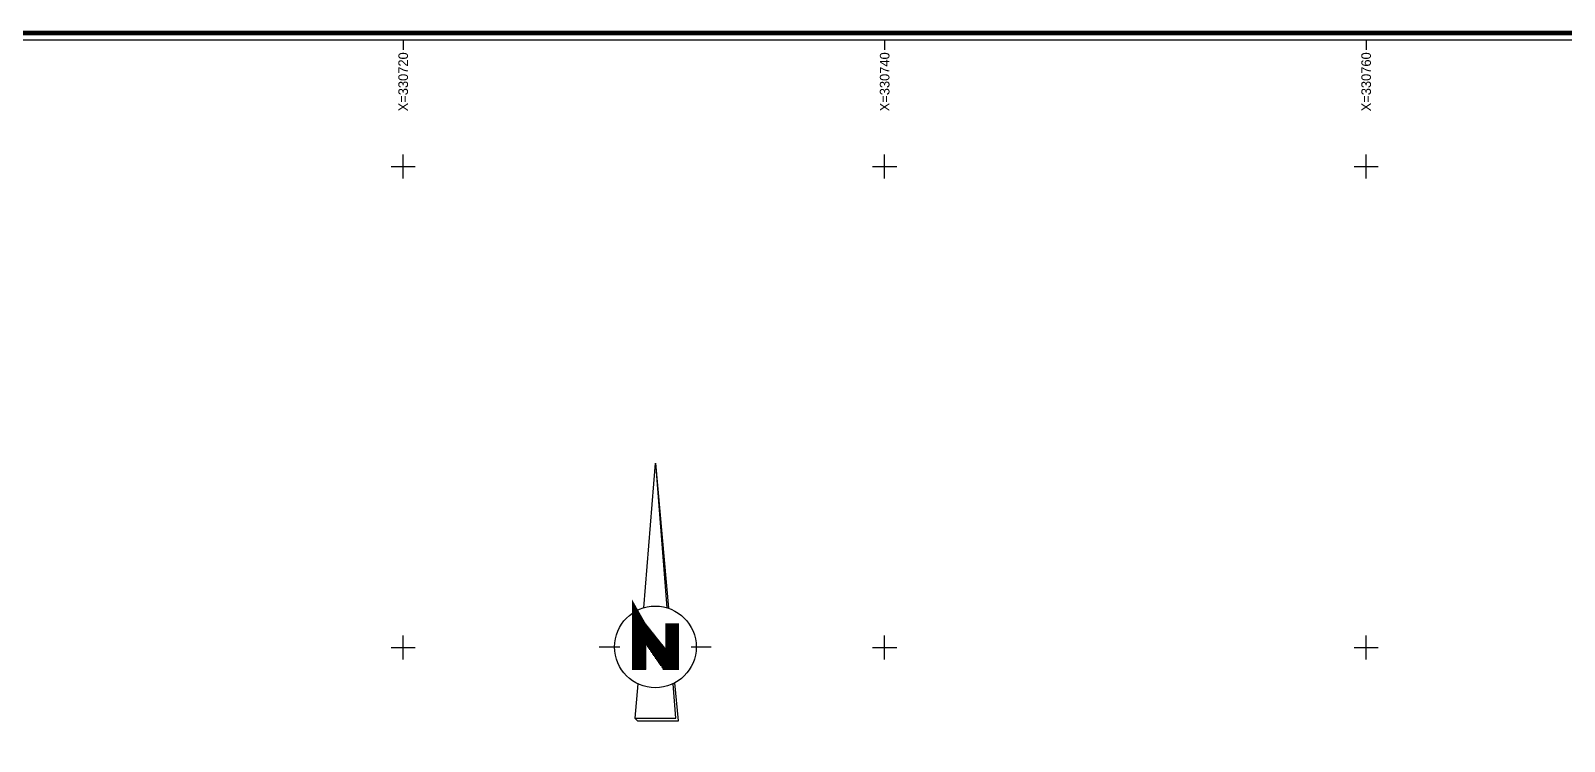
# Model space of a CAD drawing. Header units: metres. Extents: x 330671 to 330906, y 136216 to 136806.
# Drawn here: x 330704.5 to 330768.2, y 136776.1 to 136805.6 of the extents above; entities that cross this region are included whole.
import ezdxf
from ezdxf.enums import TextEntityAlignment as Align

# ---------------------------------------------------------------- set-up
doc = ezdxf.new("R2010")
doc.units = ezdxf.units.M
doc.header["$LTSCALE"] = 2
for name, color, linetype in [('C_CANIVEAU', 7, 'Continuous'), ('C_FILD_EAU', 7, 'Continuous'), ('C_LIMREVET', 7, 'Continuous'), ('CARROYAGE', 253, 'Continuous'), ('CARTOUCHE', 7, 'Continuous')]:
    doc.layers.add(name, color=color, linetype=linetype)

# ---------------------------------------------------------------- blocks, each defined once
blk = doc.blocks.new('Y006')
at = {"color": 0, "linetype": 'Continuous'}
for p, q in [((0, 0), (1.542629451834955, -17.30950786823792)), ((-6.728408511863904, -21.94055056200768), (-4.264776991746942, -21.93313351941367)), ((4.264776991746942, -21.93313351941367), (6.665013119638274, -21.94055056200768)), ((2.74164168992661, -30.76731023878894), (2.335878571549586, -26.21131331846755)), ((-2.437015865129069, -30.46268441399124), (-2.132386951415413, -30.76731023878894)), ((-2.132386951415413, -30.76731023878894), (2.74164168992661, -30.76731023878894))]:
    blk.add_line(p, q, dxfattribs=at)
for points in [[(-1.379960947941129, -17.2583276160444), (0, 0), (1.381177980916277, -17.25893922144814)], [(-2.664875945010579, -19.16407460946944), (-2.664875945010579, -24.64735798932286)], [(-2.543024379525093, -19.16407460946944), (-2.543024379525093, -24.64735798932286)], [(-2.421172814039664, -19.16407460946944), (-2.421172814039664, -24.64735798932286)], [(-2.299324337470352, -19.16407460946944), (-2.299324337470352, -24.64735798932286)], [(-2.177472771984867, -19.16407460946944), (-2.177472771984867, -24.64735798932286)], [(-2.055621206499382, -19.16407460946944), (-2.055621206499382, -24.64735798932286)], [(-1.93377272993007, -19.16407460946944), (-1.93377272993007, -24.64735798932286)], [(-1.811921164444584, -19.16407460946944), (-1.811921164444584, -24.64735798932286)], [(-1.690069598959099, -19.16407460946944), (-1.690069598959099, -24.64735798932286)], [(-1.568218033473613, -19.16407460946944), (-1.568218033473613, -24.64735798932286)], [(-1.446369556904301, -19.16407460946944), (-1.446369556904301, -24.64735798932286)], [(-1.324517991418816, -19.16407460946944), (-1.324517991418816, -24.64735798932286)], [(-1.20266642593333, -19.16407460946944), (-1.20266642593333, -21.60109047459854)], [(-1.080814860447902, -19.31638906632629), (-1.080814860447902, -21.77516325703051)], [(-0.9589663838781917, -19.46870043426697), (-0.9589663838781917, -21.94923295054598)], [(-0.837114818392763, -19.62101489112382), (-0.837114818392763, -22.12330573297795)], [(-0.7152632529072775, -19.77332934798085), (-0.7152632529072775, -22.29737851540958)], [(-0.5934116874217921, -19.92564071592152), (-0.5934116874217921, -22.47145129784156)], [(-0.4715632108524801, -20.07795517277837), (-0.4715632108524801, -22.63681951447678)], [(1.356197915765392, -19.16407460946944), (1.356197915765392, -24.64735798932286)], [(1.478049481250878, -19.16407460946944), (1.478049481250878, -24.64735798932286)], [(1.599901046736363, -19.16407460946944), (1.599901046736363, -24.64735798932286)], [(1.721749523305675, -19.16407460946944), (1.721749523305675, -24.64735798932286)], [(1.843601088791161, -19.16407460946944), (1.843601088791161, -24.64735798932286)], [(1.965452654276646, -19.16407460946944), (1.965452654276646, -24.64735798932286)], [(2.087304219762132, -19.16407460946944), (2.087304219762132, -24.64735798932286)], [(2.209152696331387, -19.16407460946944), (2.209152696331387, -24.64735798932286)], [(2.331004261816872, -19.16407460946944), (2.331004261816872, -24.64735798932286)], [(2.452855827302358, -19.16407460946944), (2.452855827302358, -24.64735798932286)], [(2.574707392787843, -19.16407460946944), (2.574707392787843, -24.64735798932286)], [(2.696555869357155, -19.16407460946944), (2.696555869357155, -24.64735798932286)], [(-1.20266642593333, -21.60109047459854), (-1.20266642593333, -24.64735798932286)], [(-0.3497116453669946, -20.23026962963522), (-0.3497116453669946, -22.81959686270517)], [(-0.2278600798815091, -20.3825809975759), (-0.2278600798815091, -23.0023742109334)], [(-0.1060116033121972, -20.53489545443293), (-0.1060116033121972, -23.16774242756878)], [(0.0158399621732883, -20.68720991128978), (0.0158399621732883, -23.34181521000041)], [(0.1376915276587738, -20.83952127923045), (0.1376915276587738, -23.51588799243239)], [(0.2595430931442593, -20.99183573608731), (0.2595430931442593, -23.68995768594785)], [(0.3813915697135712, -21.14415019294416), (0.3813915697135712, -23.86403046837983)], [(0.5032431351990567, -21.29646156088484), (0.5032431351990567, -24.03810325081146)], [(0.6250947006844854, -21.44877601774169), (0.6250947006844854, -24.21217603324344)], [(0.7469462661699708, -21.60109047459854), (0.7469462661699708, -24.38624881567507)], [(0.8687947427392828, -21.75340184253921), (0.8687947427392828, -24.56032159810705)], [(0.9906463082247683, -21.90571629939624), (0.9906463082247683, -24.64735798932286)], [(1.112497873710254, -22.05803075625309), (1.112497873710254, -24.64735798932286)], [(1.234349439195739, -22.21034212419377), (1.234349439195739, -24.64735798932286)], [(-2.106189853288924, -26.32889909070775), (-2.437015865129069, -30.46268441399124), (2.437015865129126, -30.46268441399124), (2.108627008155509, -26.32767896881657)]]:
    blk.add_lwpolyline(points, dxfattribs=at)
at = {"color": 0, "linetype": 'Continuous', "const_width": 0.1218515654855018}
blk.add_lwpolyline([(-1.20266642593333, -24.64735798932286), (-1.20266642593333, -21.60109047459854), (0.9297205254820256, -24.64735798932286), (2.757481652099898, -24.64735798932286), (2.757481652099898, -19.16407460946944), (1.234349439195739, -19.16407460946944), (1.234349439195739, -22.21034212419377), (-1.20266642593333, -19.16407460946944), (-2.725801727753321, -19.16407460946944), (-2.725801727753321, -24.64735798932286), (-1.20266642593333, -24.64735798932286)], close=True, dxfattribs=at)
at = {"color": 0, "linetype": 'Continuous'}
blk.add_circle((0, -21.93313351941367), 4.874028641342085, dxfattribs=at)

msp = doc.modelspace()

# ---------------------------------------------------------------- linework, layer by layer
at = {"layer": 'C_CANIVEAU'}
msp.add_lwpolyline([(330848.5333491581, 136378.8346275646, -3.579702129e-07), (330849.5053066015, 136403.8168430328, -2.23609647278e-05)], format="xyb", dxfattribs=at)
at = {"layer": 'C_FILD_EAU', "linetype": 'Continuous', "flags": 128}
msp.add_lwpolyline([(330848.8331273671, 136378.8230931821, -3.607170907e-07), (330849.804913938, 136403.8009223938, -2.23079069041e-05)], format="xyb", dxfattribs=at)
at = {"layer": 'C_LIMREVET', "linetype": 'Continuous', "flags": 128}
msp.add_lwpolyline([(330848.9530386502, 136378.8184794148, -3.611268046e-07), (330849.9247559309, 136403.7945308685, -2.22433677568e-05)], format="xyb", dxfattribs=at)
at = {"layer": 'CARROYAGE'}
for p, q in [((330720, 136805.2481483541), (330720, 136804.8481483542)), ((330740, 136805.2481483541), (330740, 136804.8481483542)), ((330760, 136805.2481483541), (330760, 136804.8481483542)), ((330720, 136799.5), (330720, 136800.5)), ((330740, 136799.5), (330740, 136800.5)), ((330760, 136799.5), (330760, 136800.5)), ((330719.5, 136800), (330720.5, 136800)), ((330739.5, 136800), (330740.5, 136800)), ((330759.5, 136800), (330760.5, 136800)), ((330720, 136779.5), (330720, 136780.5)), ((330740, 136779.5), (330740, 136780.5)), ((330760, 136779.5), (330760, 136780.5)), ((330719.5, 136780), (330720.5, 136780)), ((330739.5, 136780), (330740.5, 136780)), ((330759.5, 136780), (330760.5, 136780))]:
    msp.add_line(p, q, dxfattribs=at)
at = {"layer": 'CARROYAGE', "flags": 128}
msp.add_lwpolyline([(330695.8277989405, 136216.7003270415), (330905.3384280663, 136216.7003270415), (330905.3384280663, 136805.2481483542), (330695.8277989404, 136805.2481483541)], close=True, dxfattribs=at)
at = {"layer": 'CARROYAGE'}
for points in [[(330695.8277989405, 136216.7003270415), (330905.3384280663, 136216.7003270415), (330905.3384280663, 136805.2481483542), (330695.8277989404, 136805.2481483541)], [(330695.8277989405, 136216.7003270415), (330905.3384280663, 136216.7003270415), (330905.3384280663, 136745.8481483542), (330863.3384280663, 136745.8481483542), (330863.3384280663, 136805.2481483542), (330695.8277989404, 136805.2481483541)]]:
    msp.add_lwpolyline(points, close=True, dxfattribs=at)
at = {"layer": 'CARTOUCHE', "const_width": 0.2}
msp.add_lwpolyline([(330695.5277989405, 136805.5481483542), (330905.6384280664, 136805.5481483542), (330905.6384280663, 136216.4003270415), (330695.5277989404, 136216.4003270415)], close=True, dxfattribs=at)
at = {"layer": 'CARTOUCHE', "ltscale": 0.2}
msp.add_lwpolyline([(330695.8277989405, 136216.7003270415), (330905.3384280663, 136216.7003270415), (330905.3384280664, 136805.2481483542), (330695.8277989405, 136805.2481483541)], close=True, dxfattribs=at)

# ---------------------------------------------------------------- block references
at = {"layer": 'CARTOUCHE', "color": 7, "xscale": 0.3480989884254, "yscale": 0.3480989883663341, "zscale": 0.3480989883432855, "rotation": 359.9999999993544}
msp.add_blockref('Y006', (330730.4777243194, 136787.6614783762), dxfattribs=at)

# ---------------------------------------------------------------- texts
at = {"layer": 'CARROYAGE'}
for s, p in [('X=330720', (330720.2, 136804.7481483541)), ('X=330740', (330740.2, 136804.7481483541)), ('X=330760', (330760.2, 136804.7481483541))]:
    msp.add_text(s, height=0.4, rotation=90, dxfattribs=at).set_placement(p, align=Align.RIGHT)

doc.saveas('drawing.dxf')
